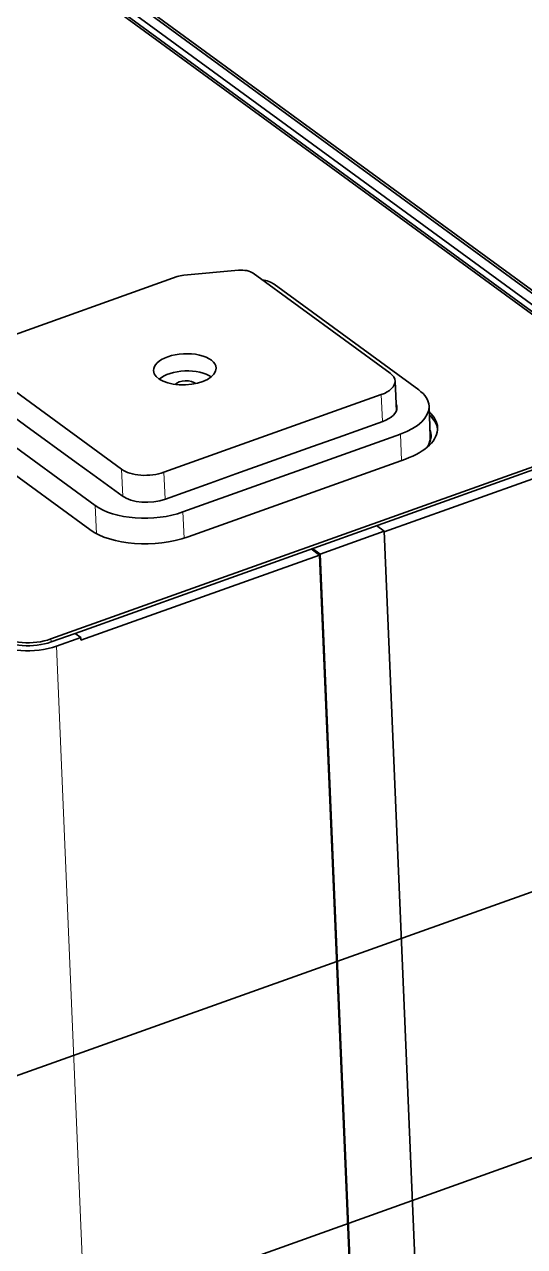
# Model space of a CAD drawing. Extents: x -1334 to -16, y -214 to 699.
# Drawn here: x -541.8 to -509.1, y 119.5 to 199.5 of the extents above; entities that cross this region are included whole.
import ezdxf

# ---------------------------------------------------------------- set-up
doc = ezdxf.new("R2010")
doc.units = 0

msp = doc.modelspace()

# ---------------------------------------------------------------- linework, layer by layer
at = {"color": 7, "lineweight": 35}
for p, q in [((-576.86, 231.939), (-499.383, 175.294)), ((-500.821, 174.78), (-578.299, 231.425)), ((-501.479, 175.442), (-576.766, 230.486)), ((-576.348, 230.636), (-500.883, 175.462)), ((-575.846, 231.009), (-500.38, 175.835)), ((-540.108, 159.245), (-501.546, 173.033)), ((-538.518, 159.615), (-503.118, 172.272)), ((-515.248, 93.488), (-518.313, 166.296)), ((-522.495, 164.801), (-519.43, 91.993)), ((-519.498, 92.46), (-522.541, 164.741)), ((-543.345, 130.299), (-507.477, 143.123)), ((-542.622, 113.143), (-507.741, 125.615))]:
    msp.add_line(p, q, dxfattribs=at)
at = {"color": 7, "lineweight": 35, "ltscale": 0.09015}
msp.add_line((-527.826, 183.376), (-531.418, 183.055), dxfattribs=at)
at = {"color": 7, "lineweight": 35, "ltscale": 0.277397}
msp.add_line((-517.917, 176.635), (-526.875, 183.183), dxfattribs=at)
at = {"color": 7, "lineweight": 35, "ltscale": 0.327888}
msp.add_line((-531.85, 182.963), (-544.199, 178.547), dxfattribs=at)
at = {"color": 7, "lineweight": 35, "ltscale": 0.292894}
msp.add_line((-525.504, 182.459), (-516.046, 175.545), dxfattribs=at)
at = {"color": 7, "lineweight": 35, "ltscale": 0.287861}
for p, q in [((-544.779, 177.15), (-535.484, 170.354)), ((-537.209, 167.978), (-546.504, 174.774)), ((-546.863, 173.199), (-537.567, 166.403))]:
    msp.add_line(p, q, dxfattribs=at)
at = {"color": 7, "lineweight": 35, "ltscale": 0.048968}
msp.add_line((-517.592, 176.121), (-517.51, 174.164), dxfattribs=at)
at = {"color": 7, "lineweight": 35, "ltscale": 0.377548}
for p, q in [((-532.717, 170.153), (-518.497, 175.237)), ((-517.248, 172.645), (-531.469, 167.56)), ((-531.135, 165.935), (-516.915, 171.019))]:
    msp.add_line(p, q, dxfattribs=at)
at = {"color": 7, "lineweight": 13, "ltscale": 0.044095}
msp.add_line((-518.497, 175.237), (-518.423, 173.475), dxfattribs=at)
at = {"color": 7, "lineweight": 35, "ltscale": 0.049865}
msp.add_line((-515.371, 174.478), (-515.287, 172.486), dxfattribs=at)
at = {"color": 7, "lineweight": 35, "ltscale": 0.033867}
msp.add_line((-541.74, 173.203), (-542.834, 174.003), dxfattribs=at)
at = {"color": 7, "lineweight": 35, "ltscale": 0.101598}
msp.add_line((-541.74, 173.203), (-538.46, 170.805), dxfattribs=at)
at = {"color": 7, "lineweight": 35, "ltscale": 0.07773}
msp.add_line((-521.324, 172.437), (-518.397, 173.484), dxfattribs=at)
at = {"color": 7, "lineweight": 35, "ltscale": 0.044417}
for p, q in [((-521.324, 172.437), (-522.997, 171.839)), ((-528.016, 170.045), (-529.689, 169.446))]:
    msp.add_line(p, q, dxfattribs=at)
at = {"color": 7, "lineweight": 13, "ltscale": 0.043001}
msp.add_line((-517.248, 172.645), (-517.176, 170.926), dxfattribs=at)
at = {"color": 7, "lineweight": 35, "ltscale": 0.133252}
msp.add_line((-528.016, 170.045), (-522.997, 171.839), dxfattribs=at)
at = {"color": 7, "lineweight": 35, "ltscale": 0.413168}
msp.add_line((-518.311, 166.254), (-502.749, 171.818), dxfattribs=at)
at = {"color": 7, "lineweight": 35, "ltscale": 0.033865}
msp.add_line((-537.366, 170.005), (-538.46, 170.805), dxfattribs=at)
at = {"color": 7, "lineweight": 13, "ltscale": 0.044502}
msp.add_line((-535.484, 170.354), (-535.409, 168.575), dxfattribs=at)
at = {"color": 7, "lineweight": 35, "ltscale": 0.059265}
msp.add_line((-537.366, 170.005), (-535.453, 168.606), dxfattribs=at)
at = {"color": 7, "lineweight": 13, "ltscale": 0.04409}
msp.add_line((-532.717, 170.153), (-532.643, 168.39), dxfattribs=at)
at = {"color": 7, "lineweight": 35, "ltscale": 0.077731}
msp.add_line((-532.617, 168.4), (-529.689, 169.446), dxfattribs=at)
at = {"color": 7, "lineweight": 13, "ltscale": 0.046127}
msp.add_line((-537.209, 167.978), (-537.132, 166.134), dxfattribs=at)
at = {"color": 7, "lineweight": 13, "ltscale": 0.042854}
msp.add_line((-531.397, 165.848), (-531.469, 167.56), dxfattribs=at)
at = {"color": 7, "lineweight": 35, "ltscale": 0.015452}
for p, q in [((-518.313, 166.296), (-518.812, 166.661)), ((-522.994, 165.166), (-522.495, 164.801))]:
    msp.add_line(p, q, dxfattribs=at)
at = {"color": 7, "lineweight": 35, "ltscale": 0.111043}
msp.add_line((-522.495, 164.801), (-518.313, 166.296), dxfattribs=at)
at = {"color": 7, "lineweight": 35, "ltscale": 0.016679}
msp.add_line((-522.541, 164.741), (-523.079, 165.135), dxfattribs=at)
at = {"color": 7, "lineweight": 35, "ltscale": 0.414414}
msp.add_line((-538.15, 159.161), (-522.541, 164.741), dxfattribs=at)
at = {"color": 7, "lineweight": 13, "ltscale": 0.004878}
msp.add_line((-540.108, 159.245), (-540.099, 159.05), dxfattribs=at)
at = {"color": 7, "lineweight": 35, "ltscale": 0.041974}
msp.add_line((-540.099, 159.05), (-538.518, 159.615), dxfattribs=at)
at = {"color": 7, "lineweight": 35, "ltscale": 0.041975}
msp.add_line((-539.739, 158.786), (-538.158, 159.351), dxfattribs=at)
at = {"color": 7, "lineweight": 35, "ltscale": 0.011176}
msp.add_line((-538.158, 159.351), (-538.518, 159.615), dxfattribs=at)
at = {"color": 7, "lineweight": 35, "ltscale": 0.00477}
msp.add_line((-538.15, 159.161), (-538.158, 159.351), dxfattribs=at)
at = {"color": 7, "lineweight": 13}
msp.add_line((-536.687, 86.313), (-539.739, 158.786), dxfattribs=at)
at = {"color": 7, "lineweight": 35}
for centre, major_axis, start_param, end_param in [((-527.711, 182.884), (0.999, 0.042), 0.557978, 1.665127), ((-531.303, 182.563), (0.999, 0.042), 1.665127, 2.128775), ((-526.926, 181.951), (1.699, 0.072), 0.557978, 1.167008), ((-531.348, 176.892), (2.048, 0.086), 2.128775, 3.141708), ((-531.348, 176.892), (2.048, 0.086), 0.000115, 2.128775), ((-531.348, 176.892), (2.048, 0.086), 3.141708, 6.2833), ((-531.301, 175.766), (2.048, 0.086), 0.58505, 2.556542), ((-531.301, 175.766), (0.749, 0.032), 0.453039, 2.688553), ((-519.591, 176.036), (1.998, 0.084), 5.270367, 6.2833), ((-519.591, 176.036), (1.998, 0.084), 0.000115, 0.557978), ((-519.518, 174.304), (-4.146, -0.175), 3.141708, 3.699571), ((-519.518, 174.304), (2.048, 0.086), 5.270367, 6.2833), ((-519.518, 174.304), (2.048, 0.086), 0.000115, 0.221328), ((-519.518, 174.304), (-4.146, -0.175), 2.128775, 3.141708), ((-519.458, 172.878), (4.646, 0.196), 0.000115, 0.468001), ((-519.449, 172.683), (4.646, 0.196), 0.042151, 0.468001), ((-519.458, 172.878), (4.646, 0.196), 5.270367, 6.2833), ((-519.437, 172.397), (-4.196, -0.177), 3.141708, 3.295902), ((-519.437, 172.397), (-4.196, -0.177), 2.756774, 3.141708), ((-519.434, 172.311), (4.146, 0.175), 6.012029, 6.2833), ((-519.426, 172.137), (-4.196, -0.177), 3.203832, 3.295902), ((-533.811, 170.952), (-1.998, -0.084), 0.557978, 2.128775), ((-533.738, 169.219), (-4.146, -0.175), 0.557978, 2.128775), ((-533.738, 169.219), (2.048, 0.086), 3.699571, 5.270367), ((-533.678, 167.794), (4.646, 0.196), 3.699571, 5.270367), ((-541.475, 160.244), (2.498, 0.105), 3.699571, 5.270367), ((-541.466, 160.049), (-2.498, -0.105), 0.557978, 2.128775), ((-541.439, 160.029), (3.107, 0.131), 3.699571, 5.270367)]:
    msp.add_ellipse(centre, major_axis=major_axis, ratio=0.497921, start_param=start_param, end_param=end_param, dxfattribs=at)

doc.saveas('drawing.dxf')
